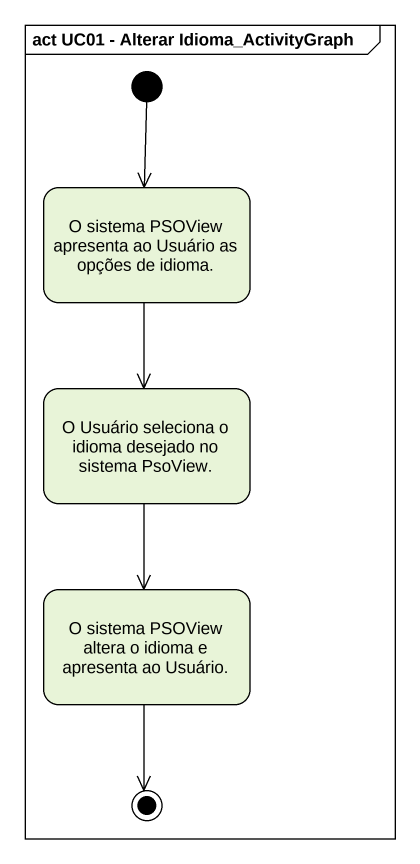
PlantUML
@startuml
mainframe act UC01 - Alterar Idioma_ActivityGraph
hide empty description
state "O sistema PSOView apresenta ao Usuário as opções de idioma." as O_sistema_PSOView_apresenta
state "O Usuário seleciona o idioma desejado no sistema PsoView." as O_Usuário_seleciona_o
state "O sistema PSOView altera o idioma e apresenta ao Usuário." as O_sistema_PSOView_altera_o
[*] --> O_sistema_PSOView_apresenta
O_sistema_PSOView_apresenta --> O_Usuário_seleciona_o
O_Usuário_seleciona_o --> O_sistema_PSOView_altera_o
O_sistema_PSOView_altera_o --> [*]
@enduml
